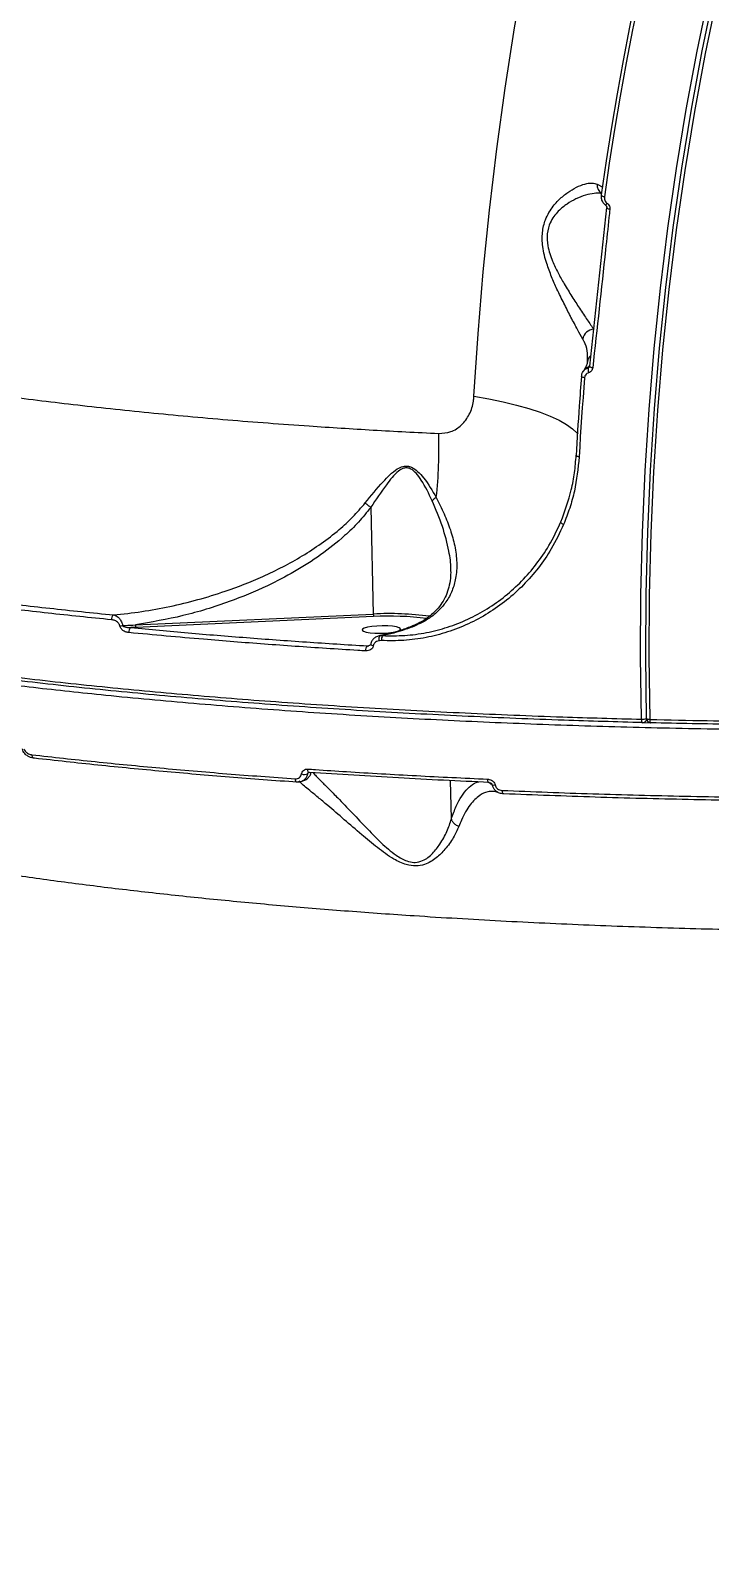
# Model space of a CAD drawing. Header units: millimetres. Extents: x -7720 to 6073, y -7402 to 5433.
# Drawn here: x 615.4 to 773.7, y -2578.5 to -2225.9 of the extents above; entities that cross this region are included whole.
import ezdxf

# ---------------------------------------------------------------- set-up
doc = ezdxf.new("R2010")
doc.units = ezdxf.units.MM
for name, color, linetype in [('DIKOM_ОБЪЕКТ', 7, 'Continuous'), ('DIKOM_РАЗМЕР_ЗОНА', 7, 'Continuous'), ('DIKOM_РАЗМЕР_ОБЪЕКТА', 7, 'Continuous')]:
    doc.layers.add(name, color=color, linetype=linetype)
doc.styles.add('style1', font='arial.ttf', dxfattribs={"width": 0.8})
doc.dimstyles.new('1-50', dxfattribs={"dimtxt": 300, "dimasz": 200, "dimexe": 100, "dimexo": 0, "dimgap": 100, "dimtad": 1, "dimtxsty": 'style1', "dimcen": 200, "dimclrd": 7, "dimclre": 7, "dimclrt": 7, "dimadec": 1, "dimazin": 2, "dimtfac": 1, "dimtmove": 0, "dimatfit": 2, "dimfxl": 0, "dimlwd": 25, "dimlwe": 18, "dimarcsym": 0})

# ---------------------------------------------------------------- blocks, each defined once
blk = doc.blocks.new('*D0')
at = {"layer": 'Defpoints', "color": 0, "transparency": 16777216}
for p in [(-1165.04, 3934.07), (-6387.82, -4153.36), (1392.52, -4153.36)]:
    blk.add_point(p, dxfattribs=at)
at = {"layer": 'DIKOM_РАЗМЕР_ОБЪЕКТА', "color": 7, "lineweight": 18, "transparency": 16777216}
for p, q in [((-1165.04, 3934.07), (-6487.82, 3934.07)), ((1392.52, -4153.36), (-6487.82, -4153.36))]:
    blk.add_line(p, q, dxfattribs=at)
at = {"layer": 'DIKOM_РАЗМЕР_ОБЪЕКТА', "color": 7, "lineweight": 25, "transparency": 16777216}
blk.add_line((-6387.82, 3734.07), (-6387.82, -3953.36), dxfattribs=at)
at = {"layer": 'DIKOM_РАЗМЕР_ОБЪЕКТА', "color": 7, "transparency": 16777216}
for points in [[(-6421.16, 3734.07), (-6354.49, 3734.07), (-6387.82, 3934.07)], [(-6421.16, -3953.36), (-6354.49, -3953.36), (-6387.82, -4153.36)]]:
    blk.add_solid(points, dxfattribs=at)
at = {"layer": 'DIKOM_РАЗМЕР_ОБЪЕКТА', "color": 7, "transparency": 16777216, "insert": (-6640.99, -109.65), "char_height": 300, "attachment_point": 5, "rotation": 90, "style": 'style1'}
blk.add_mtext('8100', dxfattribs=at)
blk = doc.blocks.new('*D1')
at = {"layer": 'Defpoints', "color": 0, "transparency": 16777216}
for p in [(-3938.71, 77.29), (4572.68, -275.21), (4572.68, -6577.9)]:
    blk.add_point(p, dxfattribs=at)
at = {"layer": 'DIKOM_РАЗМЕР_ОБЪЕКТА', "color": 7, "lineweight": 18, "transparency": 16777216}
for p, q in [((-3938.71, 77.29), (-3938.71, -6677.9)), ((4572.68, -275.21), (4572.68, -6677.9))]:
    blk.add_line(p, q, dxfattribs=at)
at = {"layer": 'DIKOM_РАЗМЕР_ОБЪЕКТА', "color": 7, "lineweight": 25, "transparency": 16777216}
blk.add_line((-3738.71, -6577.9), (4372.68, -6577.9), dxfattribs=at)
at = {"layer": 'DIKOM_РАЗМЕР_ОБЪЕКТА', "color": 7, "transparency": 16777216}
for points in [[(-3738.71, -6544.56), (-3738.71, -6611.23), (-3938.71, -6577.9)], [(4372.68, -6544.56), (4372.68, -6611.23), (4572.68, -6577.9)]]:
    blk.add_solid(points, dxfattribs=at)
at = {"layer": 'DIKOM_РАЗМЕР_ОБЪЕКТА', "color": 7, "transparency": 16777216, "insert": (316.98, -6324.72), "char_height": 300, "attachment_point": 5, "style": 'style1'}
blk.add_mtext('8500', dxfattribs=at)
blk = doc.blocks.new('*D2')
at = {"layer": 'Defpoints', "color": 0, "transparency": 16777216}
for p in [(-2365.16, 5433.02), (-7269.56, -6016.09), (1800.96, -6016.09)]:
    blk.add_point(p, dxfattribs=at)
at = {"layer": 'DIKOM_РАЗМЕР_ЗОНА', "color": 7, "lineweight": 18, "transparency": 16777216}
for p, q in [((-2365.16, 5433.02), (-7369.56, 5433.02)), ((1800.96, -6016.09), (-7369.56, -6016.09))]:
    blk.add_line(p, q, dxfattribs=at)
at = {"layer": 'DIKOM_РАЗМЕР_ЗОНА', "color": 7, "lineweight": 25, "transparency": 16777216}
blk.add_line((-7269.56, 5233.02), (-7269.56, -5816.09), dxfattribs=at)
at = {"layer": 'DIKOM_РАЗМЕР_ЗОНА', "color": 7, "transparency": 16777216}
for points in [[(-7302.9, 5233.02), (-7236.23, 5233.02), (-7269.56, 5433.02)], [(-7302.9, -5816.09), (-7236.23, -5816.09), (-7269.56, -6016.09)]]:
    blk.add_solid(points, dxfattribs=at)
at = {"layer": 'DIKOM_РАЗМЕР_ЗОНА', "color": 7, "transparency": 16777216, "insert": (-7522.73, -291.53), "char_height": 300, "attachment_point": 5, "rotation": 90, "style": 'style1'}
blk.add_mtext('11500', dxfattribs=at)
blk = doc.blocks.new('*D3')
at = {"layer": 'Defpoints', "color": 0, "transparency": 16777216}
for p in [(-5938.71, -432.44), (6072.68, -1006.94), (6072.68, -7302.44)]:
    blk.add_point(p, dxfattribs=at)
at = {"layer": 'DIKOM_РАЗМЕР_ЗОНА', "color": 7, "lineweight": 18, "transparency": 16777216}
for p, q in [((-5938.71, -432.44), (-5938.71, -7402.44)), ((6072.68, -1006.94), (6072.68, -7402.44))]:
    blk.add_line(p, q, dxfattribs=at)
at = {"layer": 'DIKOM_РАЗМЕР_ЗОНА', "color": 7, "lineweight": 25, "transparency": 16777216}
blk.add_line((-5738.71, -7302.44), (5872.68, -7302.44), dxfattribs=at)
at = {"layer": 'DIKOM_РАЗМЕР_ЗОНА', "color": 7, "transparency": 16777216}
for points in [[(-5738.71, -7269.1), (-5738.71, -7335.77), (-5938.71, -7302.44)], [(5872.68, -7269.1), (5872.68, -7335.77), (6072.68, -7302.44)]]:
    blk.add_solid(points, dxfattribs=at)
at = {"layer": 'DIKOM_РАЗМЕР_ЗОНА', "color": 7, "transparency": 16777216, "insert": (66.98, -7049.26), "char_height": 300, "attachment_point": 5, "style": 'style1'}
blk.add_mtext('12000', dxfattribs=at)

msp = doc.modelspace()

# ---------------------------------------------------------------- linework, layer by layer
at = {"layer": 'DIKOM_ОБЪЕКТ', "color": 7, "linetype": 'Continuous', "lineweight": 15}
for p, q in [((747.444, -2261.753), (748.759, -2262.484)), ((745.732, -2304.136), (749.732, -2267.191)), ((744.323, -2305.219), (744.179, -2305.443)), ((745.214, -2303.142), (745.202, -2302.694)), ((745.523, -2304.353), (745.74, -2304.015)), ((694.753, -2337.055), (695.337, -2361.906)), ((639.935, -2364.428), (695.337, -2361.906)), ((640.006, -2365.013), (638.901, -2365.063)), ((695.407, -2362.491), (640.006, -2365.013)), ((697.218, -2368.089), (696.747, -2368.111)), ((696.967, -2366.929), (697.538, -2366.934)), ((693.916, -2369.32), (694.296, -2369.275)), ((693.916, -2369.32), (694.208, -2369.288)), ((758.635, -2386.992), (759.052, -2386.656)), ((758.006, -2387.171), (759.948, -2387.226)), ((680.066, -2398.989), (680.028, -2399.093)), ((713.519, -2409.63), (713.309, -2400.688))]:
    msp.add_line(p, q, dxfattribs=at)
at = {"layer": 'DIKOM_ОБЪЕКТ', "color": 7, "linetype": 'Continuous', "lineweight": 15, "flags": 128}
for points in [[(757.766, -2386.407), (757.579, -2371.846), (757.667, -2357.341), (758.029, -2342.899), (758.666, -2328.531), (759.577, -2314.246), (760.761, -2300.054), (762.218, -2285.964), (763.946, -2271.984), (765.946, -2258.125), (768.214, -2244.395), (770.751, -2230.804), (773.553, -2217.36), (776.62, -2204.071), (779.949, -2190.947), (783.538, -2177.997), (787.385, -2165.228), (791.487, -2152.65), (795.842, -2140.27), (800.446, -2128.097), (805.297, -2116.138), (810.392, -2104.401)], [(758.978, -2386.236), (758.791, -2371.685), (758.879, -2357.189), (759.241, -2342.757), (759.877, -2328.398), (760.787, -2314.123), (761.971, -2299.94), (763.427, -2285.859), (765.154, -2271.888), (767.152, -2258.038), (769.419, -2244.317), (771.954, -2230.735), (774.755, -2217.299), (777.82, -2204.019), (781.146, -2190.904), (784.733, -2177.962), (788.578, -2165.202), (792.677, -2152.632), (797.029, -2140.26), (801.63, -2128.095), (806.478, -2116.143), (811.569, -2104.414)], [(812.18, -2105.298), (807.101, -2116.999), (802.264, -2128.922), (797.674, -2141.059), (793.332, -2153.401), (789.242, -2165.942), (785.407, -2178.672), (781.829, -2191.584), (778.51, -2204.668), (775.452, -2217.916), (772.658, -2231.32), (770.129, -2244.871), (767.868, -2258.559), (765.874, -2272.377), (764.151, -2286.314), (762.698, -2300.362), (761.518, -2314.512), (760.61, -2328.753), (759.975, -2343.078), (759.613, -2357.476), (759.526, -2371.938), (759.713, -2386.455)], [(718.781, -2311.189), (719.723, -2296.643), (720.919, -2282.184), (722.37, -2267.819), (724.074, -2253.556), (726.031, -2239.403), (728.24, -2225.368), (730.698, -2211.459), (733.406, -2197.682), (736.361, -2184.046), (739.563, -2170.559), (743.008, -2157.227), (746.695, -2144.057), (750.623, -2131.058), (754.788, -2118.237)], [(748.474, -2264.268), (749.622, -2256.375), (750.856, -2248.523), (752.174, -2240.712), (753.577, -2232.945), (755.064, -2225.223), (756.636, -2217.548), (758.291, -2209.921), (760.03, -2202.344)], [(760.682, -2202.97), (758.947, -2210.531), (757.295, -2218.141), (755.727, -2225.799), (754.243, -2233.503), (752.843, -2241.253), (751.528, -2249.046), (750.298, -2256.882), (749.152, -2264.757)], [(749.152, -2264.757), (748.977, -2264.711), (748.818, -2264.657), (748.682, -2264.595), (748.573, -2264.529), (748.496, -2264.461), (748.453, -2264.393), (748.445, -2264.328), (748.474, -2264.268)], [(750.418, -2267.646), (750.241, -2267.607), (750.08, -2267.558), (749.943, -2267.502), (749.833, -2267.441), (749.755, -2267.377), (749.711, -2267.312), (749.702, -2267.256)], [(745.393, -2304.553), (745.425, -2304.503), (745.523, -2304.353)], [(745.703, -2304.193), (745.704, -2304.189), (745.732, -2304.136)], [(746.421, -2304.562), (746.244, -2304.523), (746.084, -2304.476), (745.946, -2304.423), (745.835, -2304.366), (745.756, -2304.306), (745.712, -2304.246), (745.703, -2304.193)], [(744.529, -2306.873), (744.348, -2309.165), (744.173, -2311.46), (744.006, -2313.758), (743.846, -2316.057), (743.693, -2318.359), (743.546, -2320.663), (743.407, -2322.97), (743.274, -2325.278)], [(743.811, -2306.539), (743.813, -2306.53), (743.841, -2306.478)], [(744.529, -2306.873), (744.352, -2306.84), (744.192, -2306.798), (744.054, -2306.75), (743.944, -2306.698), (743.865, -2306.642), (743.821, -2306.586), (743.811, -2306.539)], [(718.781, -2311.189), (722.251, -2311.788), (725.555, -2312.465), (728.662, -2313.212), (731.543, -2314.024), (734.173, -2314.892), (736.528, -2315.809), (738.585, -2316.766), (740.327, -2317.756), (741.738, -2318.767), (742.803, -2319.793), (742.986, -2320.013)], [(743.274, -2325.278), (743.097, -2325.25), (742.937, -2325.215), (742.799, -2325.173), (742.688, -2325.126), (742.609, -2325.076), (742.564, -2325.024), (742.555, -2324.983)], [(739.646, -2341.05), (739.482, -2340.962), (739.334, -2340.87), (739.209, -2340.776), (739.11, -2340.684), (739.041, -2340.597), (739.006, -2340.518), (739.004, -2340.45), (739.037, -2340.397)], [(700.441, -2366.042), (701.187, -2365.825), (701.609, -2365.582), (701.674, -2365.334), (701.376, -2365.101), (700.739, -2364.901), (699.815, -2364.751), (698.679, -2364.663), (697.422, -2364.644), (696.147, -2364.695), (694.957, -2364.813), (693.948, -2364.988), (693.202, -2365.206), (692.78, -2365.448), (692.715, -2365.696), (693.013, -2365.93), (693.65, -2366.13), (694.574, -2366.28), (695.71, -2366.368), (696.967, -2366.387), (698.242, -2366.335), (699.432, -2366.217), (700.441, -2366.042)], [(695.319, -2369.33), (695.078, -2369.261), (694.888, -2369.181), (694.764, -2369.098), (694.717, -2369.018), (694.717, -2369.001)], [(696.747, -2368.111), (696.714, -2367.906), (696.698, -2367.702), (696.702, -2367.507), (696.724, -2367.329), (696.763, -2367.177), (696.819, -2367.056), (696.888, -2366.973), (696.967, -2366.929)], [(757.766, -2386.407), (757.776, -2386.595), (757.794, -2386.768), (757.82, -2386.919), (757.853, -2387.044), (757.893, -2387.136), (757.936, -2387.194), (757.982, -2387.213)], [(758.949, -2386.284), (758.95, -2386.275), (758.978, -2386.236)], [(759.713, -2386.455), (759.527, -2386.447), (759.358, -2386.431), (759.212, -2386.409), (759.094, -2386.381), (759.009, -2386.348), (758.961, -2386.312), (758.949, -2386.284)], [(759.713, -2386.455), (759.722, -2386.643), (759.74, -2386.816), (759.765, -2386.967), (759.798, -2387.092), (759.837, -2387.185), (759.88, -2387.242), (759.925, -2387.262)], [(759.925, -2387.262), (759.926, -2387.262), (759.972, -2387.243)], [(616.437, -2395.494), (616.328, -2395.5), (616.222, -2395.471), (616.125, -2395.407), (616.039, -2395.312), (615.967, -2395.187), (615.912, -2395.038), (615.875, -2394.87), (615.859, -2394.69)], [(677.607, -2401.086), (677.525, -2401.094), (677.446, -2401.067), (677.372, -2401.006), (677.307, -2400.912), (677.253, -2400.789), (677.211, -2400.641), (677.182, -2400.474), (677.169, -2400.294)], [(680.382, -2398.811), (680.31, -2398.79), (680.234, -2398.732), (680.167, -2398.64), (680.11, -2398.516), (680.066, -2398.365), (680.037, -2398.194), (680.024, -2398.008)], [(680.474, -2398.794), (680.391, -2398.811), (680.382, -2398.811)], [(722.23, -2401.155), (722.168, -2401.136), (722.11, -2401.079), (722.058, -2400.987), (722.013, -2400.864), (721.979, -2400.713), (721.956, -2400.542), (721.944, -2400.356)], [(725.7, -2403.78), (725.639, -2403.789), (725.581, -2403.763), (725.526, -2403.703), (725.478, -2403.609), (725.437, -2403.487), (725.405, -2403.34), (725.383, -2403.173), (725.372, -2402.993)]]:
    msp.add_lwpolyline(points, dxfattribs=at)
at = {"layer": 'DIKOM_ОБЪЕКТ', "color": 7, "linetype": 'Continuous', "lineweight": 15}
for centre, radius, start, end in [((749.798, -2261.942), 2.362, 175.41557, 237.30453), ((751.125, -2267.417), 1.797, 138.43218, 157.80371), ((746.774, -2298.291), 2.711, 91.7073, 170.5183), ((747.351, -2303.325), 2.145, 130.25997, 175.0957), ((746.052, -2306.349), 2.065, 104.84703, 146.85966), ((747.001, -2305.009), 1.672, 164.16021, 204.25051), ((745.412, -2303.943), 0.424, 285.1542, 311.3088), ((608.874, -2323.457), 101.747, 353.62254, 2.03248), ((712.567, -2339.033), 4.991, 121.06704, 134.98217), ((697.369, -2361.958), 2.033, 178.53555, 195.19962), ((699.078, -2430.63), 68.825, 82.22359, 93.11584), ((635.646, -2363.097), 1.275, 128.87294, 186.74857), ((635.806, -2357.456), 7.237, 273.96138, 279.05773), ((639.601, -2366.054), 1.213, 125.2074, 188.07426), ((641.966, -2364.48), 2.031, 178.53011, 195.20505), ((699.058, -2429.207), 66.816, 82.52814, 93.13203), ((698.771, -2367.898), 1.565, 141.966, 187.01428), ((694.946, -2370.29), 1.415, 136.71262, 188.30679), ((758.016, -2383.753), 2.665, 264.61887, 291.15259), ((758.054, -2386.275), 0.923, 309.03924, 350.2374), ((759.949, -2386.262), 1, 181.27462, 268.60989), ((758.007, -2386.214), 1, 268.55401, 308.89978), ((679.267, -2397.603), 1.673, 246.85438, 297.05316), ((723.352, -2399.928), 1.802, 260.71305, 280.72691)]:
    msp.add_arc(centre, radius, start, end, dxfattribs=at)
for points, knots in [([(477.016, -2259.684), (476.972, -2260.121), (476.786, -2261.94), (477.706, -2265.069), (479.77, -2269.056), (483.058, -2272.943), (487.516, -2276.794), (493.207, -2280.594), (500.134, -2284.327), (508.149, -2287.912), (517.201, -2291.341), (527.217, -2294.607), (538.356, -2297.76), (550.624, -2300.784), (564.006, -2303.665), (578.219, -2306.34), (593.199, -2308.805), (608.863, -2311.058), (625.453, -2313.133), (642.95, -2315.014), (661.311, -2316.691), (678.827, -2318.02), (695.261, -2319.071), (705.455, -2319.589), (710.557, -2319.848)], [0, 0, 0, 0, 0.01530813, 0.06373557, 0.11083135, 0.15796333, 0.2050592, 0.25351931, 0.30201856, 0.35047878, 0.39765203, 0.44486151, 0.49203486, 0.54057212, 0.58914852, 0.63768594, 0.68497689, 0.73230435, 0.77959549, 0.82825067, 0.87694523, 0.92560062, 0.96276532, 1, 1, 1, 1]), ([(744.1, -2297.844), (743.718, -2297.148), (742.938, -2295.727), (741.864, -2293.695), (740.787, -2291.63), (739.71, -2289.537), (738.206, -2286.459), (736.836, -2283.361), (735.84, -2280.705), (735.161, -2278.321), (734.69, -2275.883), (734.597, -2272.978), (735.255, -2270.31), (736.226, -2268.335), (737.459, -2266.547), (739.128, -2264.819), (741.155, -2263.286), (743.185, -2262.175), (744.939, -2261.594), (746.388, -2261.432), (747.089, -2261.645), (747.444, -2261.753)], [0, 0, 0, 0, 0.0713193, 0.1455345, 0.1511424, 0.2166835, 0.28355, 0.3372076, 0.3918209, 0.4251654, 0.4591141, 0.5134568, 0.5679415, 0.604075, 0.641128, 0.7022452, 0.7649109, 0.8302381, 0.8968691, 0.9479877, 1, 1, 1, 1]), ([(748.486, -2264.007), (748.396, -2263.982), (747.898, -2263.844), (746.659, -2263.916), (744.762, -2264.279), (742.602, -2265.117), (740.436, -2266.337), (738.682, -2267.736), (737.367, -2269.257), (736.361, -2270.918), (735.692, -2273.264), (735.866, -2275.83), (736.426, -2277.969), (737.211, -2280.081), (738.352, -2282.457), (739.896, -2285.212), (741.608, -2287.993), (743.439, -2290.813), (745.232, -2293.495), (746.201, -2294.878), (746.693, -2295.581)], [0, 0, 0, 0, 0.0121322, 0.0677027, 0.1375114, 0.2085728, 0.272643, 0.3380074, 0.3742783, 0.4114452, 0.4642532, 0.5169897, 0.5503376, 0.5845343, 0.6404219, 0.6974421, 0.7674108, 0.838589, 0.9179595, 1, 1, 1, 1]), ([(749.481, -2266.73), (749.422, -2266.683), (749.141, -2266.457), (748.735, -2265.935), (748.425, -2265.114), (748.458, -2264.55), (748.474, -2264.268)], [0, 0, 0, 0, 0.0813929, 0.3857983, 0.6937165, 1, 1, 1, 1]), ([(749.152, -2264.757), (749.145, -2264.924), (749.132, -2265.259), (749.326, -2265.749), (749.575, -2266.062), (749.745, -2266.197), (749.781, -2266.225)], [0, 0, 0, 0, 0.3077521, 0.6158911, 0.9190839, 1, 1, 1, 1]), ([(749.459, -2266.741), (749.482, -2266.758), (749.546, -2266.805), (749.628, -2266.917), (749.692, -2267.064), (749.71, -2267.183), (749.701, -2267.24), (749.699, -2267.255)], [0, 0, 0, 0, 0.1281723, 0.3578219, 0.6058714, 0.8998865, 1, 1, 1, 1]), ([(749.781, -2266.225), (749.804, -2266.243), (749.962, -2266.366), (750.21, -2266.657), (750.421, -2267.142), (750.419, -2267.478), (750.418, -2267.646)], [0, 0, 0, 0, 0.0524039, 0.3650831, 0.6827625, 1, 1, 1, 1]), ([(750.418, -2267.646), (750.352, -2268.274), (750.023, -2271.412), (748.727, -2283.677), (747.434, -2295.384), (746.421, -2304.562)], [0, 0, 0, 0, 0.051226, 0.2561273, 1, 1, 1, 1]), ([(745.202, -2302.694), (745.228, -2302.004), (745.282, -2300.603), (744.697, -2298.971), (744.208, -2298.049), (744.1, -2297.844)], [0, 0, 0, 0, 0.4302311, 0.8736267, 1, 1, 1, 1]), ([(759.713, -2386.455), (764.171, -2386.555), (776.182, -2386.822), (795.978, -2387.052), (819.079, -2387.082), (842.532, -2386.856), (866.262, -2386.369), (890.195, -2385.616), (913.802, -2384.613), (937.01, -2383.368), (959.756, -2381.898), (982.411, -2380.177), (1004.891, -2378.201), (1027.111, -2375.971), (1048.581, -2373.536), (1069.247, -2370.909), (1089.07, -2368.107), (1108.374, -2365.085), (1127.068, -2361.842), (1145.07, -2358.387), (1161.984, -2354.795), (1177.777, -2351.081), (1192.443, -2347.263), (1206.22, -2343.28), (1219.02, -2339.137), (1230.775, -2334.846), (1241.225, -2330.501), (1250.365, -2326.119), (1258.221, -2321.717), (1264.913, -2317.221), (1270.392, -2312.644), (1274.52, -2308.002), (1276.939, -2304.294), (1277.599, -2302.143), (1277.784, -2301.539)], [0, 0, 0, 0, 0.0187785, 0.0505891, 0.0824241, 0.1142347, 0.1469693, 0.1797306, 0.2124651, 0.2442758, 0.2761108, 0.3079214, 0.3406561, 0.3734173, 0.4061519, 0.4379621, 0.4697968, 0.501607, 0.5343411, 0.567102, 0.5998361, 0.6316467, 0.6634815, 0.6952921, 0.7280264, 0.7607876, 0.793522, 0.8253324, 0.8571673, 0.8889778, 0.9217122, 0.9544733, 0.9872077, 1, 1, 1, 1]), ([(743.841, -2306.478), (743.853, -2306.371), (743.893, -2306.003), (744.141, -2305.423), (744.664, -2304.842), (745.15, -2304.649), (745.393, -2304.553)], [0, 0, 0, 0, 0.12095835, 0.41445335, 0.70694937, 1, 1, 1, 1]), ([(745.225, -2303.005), (745.177, -2303.255), (745.075, -2303.781), (744.799, -2304.442), (744.447, -2305.001), (744.3, -2305.233)], [0, 0, 0, 0, 0.3467987, 0.7285126, 1, 1, 1, 1]), ([(745.393, -2304.553), (745.443, -2304.531), (745.546, -2304.489), (745.614, -2304.399), (745.649, -2304.353)], [0, 0, 0, 0, 0.49542046, 1, 1, 1, 1]), ([(746.421, -2304.562), (746.414, -2304.613), (746.383, -2304.822), (746.236, -2305.164), (745.917, -2305.519), (745.623, -2305.637), (745.477, -2305.696)], [0, 0, 0, 0, 0.09639263, 0.39854959, 0.69910193, 1, 1, 1, 1]), ([(745.698, -2304.191), (745.694, -2304.228), (745.687, -2304.295), (745.657, -2304.332), (745.644, -2304.348)], [0, 0, 0, 0, 0.5574449, 1, 1, 1, 1]), ([(743.811, -2306.539), (743.631, -2308.842), (743.152, -2314.97), (742.784, -2321.135), (742.555, -2324.983)], [0, 0, 0, 0, 0.3758634, 1, 1, 1, 1]), ([(745.477, -2305.696), (745.33, -2305.754), (745.037, -2305.871), (744.718, -2306.227), (744.564, -2306.582), (744.537, -2306.807), (744.529, -2306.873)], [0, 0, 0, 0, 0.2927387, 0.5850865, 0.8788087, 1, 1, 1, 1]), ([(710.557, -2319.848), (711.521, -2319.778), (713.482, -2319.635), (716, -2317.958), (717.838, -2315.461), (718.622, -2313.032), (718.749, -2311.56), (718.781, -2311.189)], [0, 0, 0, 0, 0.2187065, 0.4447803, 0.6794152, 0.919201, 1, 1, 1, 1]), ([(440.396, -2321.046), (440.779, -2322.032), (441.754, -2324.54), (444.844, -2328.506), (449.492, -2332.931), (455.393, -2337.174), (462.377, -2341.23), (470.339, -2345.095), (479.488, -2348.88), (489.842, -2352.572), (501.395, -2356.155), (514.064, -2359.597), (527.832, -2362.886), (542.661, -2366.01), (558.611, -2368.978), (575.674, -2371.772), (593.818, -2374.378), (612.643, -2376.737), (632.068, -2378.849), (652.001, -2380.717), (672.767, -2382.37), (694.327, -2383.795), (716.631, -2384.974), (737.807, -2385.849), (751.646, -2386.236), (757.766, -2386.407)], [0, 0, 0, 0, 0.0295226, 0.0750312, 0.1205769, 0.1660854, 0.2087171, 0.2513793, 0.294011, 0.3377892, 0.3816004, 0.4253786, 0.4696027, 0.5138608, 0.5580849, 0.6035936, 0.6491394, 0.6946481, 0.7388722, 0.7831303, 0.8273545, 0.8728631, 0.9184089, 0.9639175, 1, 1, 1, 1]), ([(739.037, -2340.397), (739.929, -2337.948), (741.281, -2334.241), (742.251, -2328.988), (742.473, -2326.279), (742.584, -2324.925)], [0, 0, 0, 0, 0.4928117, 0.7464066, 1, 1, 1, 1]), ([(743.274, -2325.278), (742.997, -2327.958), (742.577, -2332.017), (741.134, -2337.24), (740.142, -2339.78), (739.646, -2341.05)], [0, 0, 0, 0, 0.4927536, 0.7463736, 1, 1, 1, 1]), ([(693.446, -2336.034), (694.814, -2334.346), (696.665, -2332.063), (699.174, -2329.464), (700.681, -2328.184), (702.092, -2327.481), (703.268, -2327.373), (704.469, -2327.736), (705.766, -2328.707), (707.817, -2331.018), (709.079, -2333.189), (709.992, -2334.758)], [0, 0, 0, 0, 0.2657812, 0.3593748, 0.4543046, 0.5177509, 0.5632802, 0.6085719, 0.6803135, 0.7688701, 1, 1, 1, 1]), ([(709.039, -2335.503), (708.263, -2333.871), (707.198, -2331.631), (705.428, -2329.201), (704.312, -2328.176), (703.251, -2327.79), (702.208, -2327.928), (700.986, -2328.714), (699.682, -2330.059), (697.54, -2332.868), (695.932, -2335.251), (694.749, -2337.041), (694.748, -2337.043)], [0, 0, 0, 0, 0.2369758, 0.3252724, 0.393818, 0.4351334, 0.4764544, 0.5364546, 0.6308536, 0.7257765, 0.9996833, 1, 1, 1, 1]), ([(1242.48, -2331.811), (1240.574, -2332.657), (1235.44, -2334.935), (1226.11, -2338.58), (1214.244, -2342.71), (1201.149, -2346.77), (1186.838, -2350.744), (1171.328, -2354.615), (1154.961, -2358.299), (1137.814, -2361.787), (1119.977, -2365.076), (1101.161, -2368.217), (1081.39, -2371.196), (1060.711, -2373.996), (1039.578, -2376.557), (1018.075, -2378.874), (996.292, -2380.951), (973.874, -2382.821), (950.872, -2384.468), (927.355, -2385.882), (903.838, -2387.03), (880.405, -2387.916), (857.131, -2388.547), (833.638, -2388.934), (809.999, -2389.064), (786.295, -2388.931), (763.046, -2388.538), (740.324, -2387.892), (718.184, -2387.007), (696.264, -2385.867), (674.653, -2384.465), (653.434, -2382.801), (633.938, -2380.991), (616.109, -2379.081), (599.86, -2377.112), (584.159, -2374.974), (569.057, -2372.671), (554.714, -2370.226), (541.198, -2367.654), (529.791, -2365.254), (523.06, -2363.67), (520.319, -2363.026)], [0, 0, 0, 0, 0.0156523, 0.0421681, 0.0687044, 0.0952203, 0.1225064, 0.1498146, 0.1771007, 0.2036166, 0.230153, 0.2566687, 0.2839548, 0.3112631, 0.3385492, 0.3650651, 0.3916014, 0.4181172, 0.4454033, 0.4727116, 0.4999977, 0.5265135, 0.5530498, 0.5795657, 0.6068517, 0.63416, 0.661446, 0.6879619, 0.7144981, 0.7410139, 0.7683, 0.7956083, 0.8228943, 0.8459724, 0.8690775, 0.8921825, 0.9155066, 0.9388307, 0.9615639, 0.9843486, 1, 1, 1, 1]), ([(634.845, -2362.104), (637.035, -2361.868), (641.415, -2361.395), (647.956, -2360.189), (654.455, -2358.62), (661.732, -2356.382), (668.355, -2353.789), (674.293, -2350.926), (678.852, -2348.379), (683.259, -2345.516), (687.184, -2342.474), (690.63, -2339.337), (692.505, -2337.139), (693.446, -2336.034)], [0, 0, 0, 0, 0.1007618, 0.2015253, 0.303792, 0.4060546, 0.5490224, 0.6279413, 0.7068474, 0.7872928, 0.8677072, 0.9335547, 1, 1, 1, 1]), ([(694.753, -2337.055), (693.812, -2338.221), (691.932, -2340.554), (688.046, -2344.296), (683.125, -2348.217), (677.062, -2352.072), (669.971, -2355.77), (661.313, -2359.344), (651.042, -2362.518), (643.637, -2363.791), (639.935, -2364.428)], [0, 0, 0, 0, 0.0717662, 0.1435727, 0.2576784, 0.3721859, 0.4865187, 0.6397335, 0.8198577, 1, 1, 1, 1]), ([(693.446, -2336.034), (693.477, -2336.06), (693.671, -2336.22), (694.104, -2336.564), (694.52, -2336.874), (694.748, -2337.043)], [0, 0, 0, 0, 0.0795411, 0.4971732, 1, 1, 1, 1]), ([(694.748, -2337.043), (694.749, -2337.044), (694.751, -2337.045), (694.752, -2337.049), (694.752, -2337.053), (694.753, -2337.055)], [0, 0, 0, 0, 0.2457107, 0.5623387, 1, 1, 1, 1]), ([(709.992, -2334.758), (710.622, -2336.019), (711.886, -2338.543), (713.342, -2342.315), (714.395, -2346.12), (714.874, -2349.901), (714.661, -2353.394), (713.779, -2356.474), (712.428, -2359.003), (710.605, -2361.142), (708.243, -2363.132), (706.118, -2364.15), (704.907, -2364.73)], [0, 0, 0, 0, 0.1075907, 0.2154944, 0.3229197, 0.436805, 0.5505775, 0.6441605, 0.7376597, 0.8166145, 0.8955105, 1, 1, 1, 1]), ([(713.358, -2351.421), (713.361, -2351.386), (713.443, -2350.054), (712.883, -2346.744), (711.575, -2341.468), (709.892, -2337.51), (709.039, -2335.503)], [0, 0, 0, 0, 0.0070878, 0.2658574, 0.6277301, 1, 1, 1, 1]), ([(697.538, -2366.934), (699.242, -2366.961), (702.656, -2367.017), (707.718, -2366.317), (712.661, -2365.059), (717.412, -2363.181), (721.915, -2360.746), (726.118, -2357.776), (729.951, -2354.292), (733.359, -2350.35), (736.525, -2345.765), (738.153, -2342.285), (739.037, -2340.397)], [0, 0, 0, 0, 0.0977727, 0.1958572, 0.2936315, 0.3914576, 0.4895942, 0.5874231, 0.6858983, 0.7846808, 0.8831538, 1, 1, 1, 1]), ([(739.646, -2341.05), (738.742, -2342.974), (737.077, -2346.522), (733.84, -2351.195), (730.355, -2355.212), (726.435, -2358.761), (722.138, -2361.788), (717.535, -2364.268), (712.677, -2366.182), (707.624, -2367.463), (702.449, -2368.176), (698.96, -2368.118), (697.218, -2368.089)], [0, 0, 0, 0, 0.11668171, 0.21508405, 0.31379863, 0.41220134, 0.51006149, 0.60822671, 0.70608527, 0.80395369, 0.90213263, 1, 1, 1, 1]), ([(1192.796, -2347.758), (1192.639, -2347.803), (1187.844, -2349.201), (1177.41, -2351.835), (1161.617, -2355.589), (1144.892, -2359.138), (1127.485, -2362.496), (1109.07, -2365.712), (1089.681, -2368.77), (1069.36, -2371.656), (1048.554, -2374.305), (1027.347, -2376.714), (1005.828, -2378.886), (983.647, -2380.854), (960.853, -2382.605), (937.513, -2384.125), (915.514, -2385.308), (894.974, -2386.205), (875.961, -2386.867), (856.913, -2387.364), (837.653, -2387.697), (818.215, -2387.86), (798.641, -2387.841), (779.186, -2387.656), (766.374, -2387.38), (759.972, -2387.243)], [0, 0, 0, 0, 0.0016617, 0.0508196, 0.0999375, 0.1476686, 0.1954365, 0.2431676, 0.292285, 0.3414426, 0.3905601, 0.4382918, 0.4860602, 0.5337919, 0.58291, 0.6320681, 0.6811862, 0.7203299, 0.759514, 0.7986982, 0.8378418, 0.8783589, 0.9189209, 0.9594829, 1, 1, 1, 1]), ([(713.339, -2351.416), (713.35, -2351.971), (713.376, -2353.266), (713.085, -2355.155), (712.508, -2357.098), (711.642, -2358.884), (710.546, -2360.441), (709.286, -2361.758), (707.874, -2362.881), (706.293, -2363.868), (705.072, -2364.405), (704.488, -2364.663)], [0, 0, 0, 0, 0.0982617, 0.2292396, 0.3572321, 0.4838688, 0.6056837, 0.7084624, 0.8043615, 0.906391, 1, 1, 1, 1]), ([(758.03, -2387.195), (751.924, -2387.024), (738.245, -2386.642), (717.352, -2385.779), (695.414, -2384.621), (673.961, -2383.21), (653.084, -2381.562), (632.885, -2379.681), (613.433, -2377.57), (594.774, -2375.231), (576.925, -2372.67), (559.931, -2369.898), (543.882, -2366.926), (528.808, -2363.775), (515.109, -2360.47), (506.384, -2358.203), (502.563, -2357.019), (502.523, -2357.006)], [0, 0, 0, 0, 0.0583706, 0.1307756, 0.2034089, 0.2761583, 0.3489078, 0.4215409, 0.493946, 0.566351, 0.6389842, 0.7117337, 0.7844831, 0.8571164, 0.9295213, 0.9992575, 1, 1, 1, 1]), ([(634.379, -2363.247), (629.417, -2362.74), (619.493, -2361.727), (605.116, -2360.037), (591.095, -2358.234), (582.145, -2356.923), (577.669, -2356.268)], [0, 0, 0, 0, 0.24909968, 0.49819968, 0.74909915, 1, 1, 1, 1]), ([(578.265, -2355.143), (582.698, -2355.792), (591.563, -2357.09), (605.512, -2358.886), (619.887, -2360.577), (629.859, -2361.595), (634.845, -2362.104)], [0, 0, 0, 0, 0.2491004, 0.4982006, 0.7491006, 1, 1, 1, 1]), ([(520.125, -2362.917), (520.214, -2366.281), (520.471, -2376.035), (521.091, -2392.146), (522.069, -2411.23), (523.305, -2430.258), (524.795, -2449.228), (526.54, -2468.133), (528.537, -2486.968), (530.788, -2505.73), (533.291, -2524.412), (536.046, -2543.01), (539.053, -2561.52), (542.309, -2579.935), (545.815, -2598.253), (549.569, -2616.467), (553.571, -2634.572), (557.82, -2652.565), (562.314, -2670.441), (567.052, -2688.194), (572.033, -2705.821), (577.256, -2723.316), (582.72, -2740.675), (588.422, -2757.894), (594.362, -2774.968), (600.537, -2791.893), (606.947, -2808.663), (613.589, -2825.275), (620.463, -2841.725), (627.565, -2858.008), (634.895, -2874.119), (642.45, -2890.056), (650.227, -2905.813), (658.23, -2921.384), (666.034, -2936.023), (671.257, -2945.393), (673.661, -2949.705)], [0, 0, 0, 0, 0.0157709, 0.0457301, 0.0756892, 0.1056487, 0.1356081, 0.1655671, 0.1955266, 0.2254857, 0.255445, 0.2854045, 0.3153635, 0.3453229, 0.3752819, 0.4052414, 0.4352006, 0.4651598, 0.4951188, 0.5250779, 0.555037, 0.5849959, 0.6149549, 0.644914, 0.674873, 0.7048319, 0.7347905, 0.7647493, 0.7947079, 0.8246665, 0.8546249, 0.8845834, 0.9145417, 0.9444999, 0.9744581, 1, 1, 1, 1]), ([(636.306, -2364.676), (636.274, -2364.551), (636.211, -2364.3), (635.94, -2363.927), (635.46, -2363.54), (634.896, -2363.319), (634.503, -2363.264), (634.379, -2363.247)], [0, 0, 0, 0, 0.1388594, 0.2767777, 0.4965778, 0.8418529, 1, 1, 1, 1]), ([(634.845, -2362.104), (634.976, -2362.14), (635.398, -2362.257), (636.016, -2362.684), (636.53, -2363.358), (636.828, -2363.99), (636.905, -2364.395), (636.945, -2364.603)], [0, 0, 0, 0, 0.1441031, 0.4679196, 0.6900848, 0.8402591, 1, 1, 1, 1]), ([(638.4, -2366.224), (638.263, -2366.205), (637.832, -2366.145), (637.214, -2365.894), (636.696, -2365.47), (636.407, -2365.07), (636.34, -2364.808), (636.306, -2364.676)], [0, 0, 0, 0, 0.16056483, 0.50812409, 0.7318445, 0.86534773, 1, 1, 1, 1]), ([(636.945, -2364.603), (637.16, -2364.591), (638.157, -2364.535), (639.153, -2364.475), (639.935, -2364.428)], [0, 0, 0, 0, 0.2148497, 1, 1, 1, 1]), ([(636.945, -2364.603), (636.958, -2364.626), (636.986, -2364.676), (637.094, -2364.758), (637.332, -2364.87), (637.823, -2364.99), (638.375, -2365.052), (638.773, -2365.06), (638.901, -2365.063)], [0, 0, 0, 0, 0.0381243, 0.0818352, 0.1920356, 0.4179831, 0.8123948, 1, 1, 1, 1]), ([(638.901, -2365.063), (643.318, -2365.476), (652.152, -2366.301), (665.792, -2367.411), (679.685, -2368.432), (689.172, -2369.024), (693.916, -2369.32)], [0, 0, 0, 0, 0.2493149, 0.4986294, 0.7493145, 1, 1, 1, 1]), ([(704.505, -2364.659), (703.602, -2365.014), (701.632, -2365.789), (699.07, -2366.516), (697.417, -2366.814), (696.866, -2366.913)], [0, 0, 0, 0, 0.3602941, 0.7867205, 1, 1, 1, 1]), ([(704.907, -2364.73), (703.445, -2365.277), (701.019, -2366.187), (698.528, -2366.721), (697.538, -2366.934)], [0, 0, 0, 0, 0.6025847, 1, 1, 1, 1]), ([(704.907, -2364.73), (704.887, -2364.72), (704.776, -2364.666), (704.625, -2364.619), (704.539, -2364.69), (704.512, -2364.712)], [0, 0, 0, 0, 0.1298205, 0.7269989, 1, 1, 1, 1]), ([(693.546, -2370.495), (692.934, -2370.458), (689.872, -2370.273), (681.952, -2369.771), (669.927, -2368.929), (654.518, -2367.718), (644.168, -2366.759), (638.4, -2366.224)], [0, 0, 0, 0, 0.0321572, 0.1607923, 0.4182832, 0.6757756, 1, 1, 1, 1]), ([(694.716, -2369), (694.715, -2369.007), (694.712, -2369.031), (694.683, -2369.088), (694.551, -2369.207), (694.355, -2369.296), (694.22, -2369.292), (694.209, -2369.292)], [0, 0, 0, 0, 0.0446706, 0.1690963, 0.5187777, 0.9584126, 1, 1, 1, 1]), ([(696.878, -2366.956), (696.818, -2366.964), (696.463, -2367.008), (695.874, -2367.271), (695.233, -2367.796), (694.828, -2368.403), (694.77, -2368.837), (694.747, -2369.008)], [0, 0, 0, 0, 0.0581582, 0.3418556, 0.5997403, 0.8425127, 1, 1, 1, 1]), ([(696.747, -2368.111), (696.522, -2368.164), (696.111, -2368.261), (695.655, -2368.606), (695.397, -2368.975), (695.341, -2369.228), (695.319, -2369.33)], [0, 0, 0, 0, 0.346739, 0.6312551, 0.8512885, 1, 1, 1, 1]), ([(695.319, -2369.33), (695.311, -2369.377), (695.279, -2369.557), (695.128, -2369.87), (694.771, -2370.22), (694.223, -2370.476), (693.779, -2370.488), (693.546, -2370.495)], [0, 0, 0, 0, 0.057966, 0.2244817, 0.4300606, 0.7004966, 1, 1, 1, 1]), ([(616.437, -2395.494), (616.336, -2395.485), (615.803, -2395.437), (614.972, -2395.147), (614.213, -2394.523), (613.779, -2393.908), (613.666, -2393.498), (613.607, -2393.286)], [0, 0, 0, 0, 0.0825424, 0.4350726, 0.6772165, 0.8330002, 1, 1, 1, 1]), ([(613.973, -2393.264), (614.012, -2393.394), (614.09, -2393.653), (614.386, -2394.039), (614.902, -2394.438), (615.44, -2394.631), (615.791, -2394.68), (615.859, -2394.69)], [0, 0, 0, 0, 0.1456353, 0.2899695, 0.5320961, 0.9098074, 1, 1, 1, 1]), ([(615.859, -2394.69), (620.724, -2395.231), (630.453, -2396.313), (645.615, -2397.773), (661.145, -2399.12), (671.828, -2399.903), (677.169, -2400.294)], [0, 0, 0, 0, 0.2490973, 0.4981945, 0.7490969, 1, 1, 1, 1]), ([(677.607, -2401.086), (672.316, -2400.698), (661.734, -2399.924), (646.272, -2398.583), (631.103, -2397.125), (621.326, -2396.038), (616.437, -2395.494)], [0, 0, 0, 0, 0.2490974, 0.4981943, 0.7490975, 1, 1, 1, 1]), ([(1182.602, -2397.26), (1179.092, -2398.277), (1172.069, -2400.312), (1160.581, -2403.266), (1148.433, -2406.139), (1135.413, -2408.955), (1121.523, -2411.702), (1106.764, -2414.369), (1091.369, -2416.911), (1074.916, -2419.39), (1057.377, -2421.783), (1038.754, -2424.069), (1019.396, -2426.195), (999.342, -2428.145), (978.645, -2429.906), (957.786, -2431.438), (936.843, -2432.741), (915.893, -2433.819), (894.57, -2434.691), (872.933, -2435.344), (851.052, -2435.771), (829.428, -2435.96), (808.129, -2435.917), (787.216, -2435.652), (766.329, -2435.16), (745.544, -2434.433), (724.938, -2433.466), (706.279, -2432.36), (689.519, -2431.171), (674.525, -2429.949), (659.862, -2428.591), (645.585, -2427.1), (631.757, -2425.483), (618.379, -2423.739), (605.413, -2421.876), (597.185, -2420.53), (593.071, -2419.857)], [0, 0, 0, 0, 0.0277654, 0.055564, 0.0833623, 0.1111276, 0.1400314, 0.1689729, 0.1979143, 0.226818, 0.2582448, 0.2896959, 0.3211226, 0.3534673, 0.3858385, 0.4181831, 0.449506, 0.480853, 0.5121758, 0.5444126, 0.5766757, 0.6089124, 0.6401609, 0.6714336, 0.7026821, 0.7348412, 0.7670266, 0.7991856, 0.8241464, 0.849107, 0.874267, 0.8994269, 0.9244695, 0.9495121, 0.974756, 1, 1, 1, 1]), ([(677.169, -2400.294), (677.347, -2400.288), (677.703, -2400.275), (678.162, -2400.014), (678.493, -2399.624), (678.573, -2399.294), (678.61, -2399.142)], [0, 0, 0, 0, 0.2632563, 0.5266597, 0.7812758, 1, 1, 1, 1]), ([(680.028, -2399.093), (679.967, -2399.349), (679.834, -2399.898), (679.282, -2400.567), (678.507, -2401.029), (677.906, -2401.067), (677.607, -2401.086)], [0, 0, 0, 0, 0.2241425, 0.4807254, 0.7415147, 1, 1, 1, 1]), ([(678.61, -2399.142), (678.646, -2398.99), (678.725, -2398.665), (679.049, -2398.282), (679.499, -2398.027), (679.849, -2398.014), (680.024, -2398.008)], [0, 0, 0, 0, 0.2213763, 0.4744143, 0.7373144, 1, 1, 1, 1]), ([(678.853, -2400.752), (678.885, -2400.75), (679.197, -2400.728), (679.751, -2400.445), (680.374, -2399.89), (680.742, -2399.3), (680.79, -2398.919), (680.804, -2398.814)], [0, 0, 0, 0, 0.03316522, 0.31950927, 0.60588289, 0.89226839, 1, 1, 1, 1]), ([(679.909, -2399.572), (679.925, -2399.529), (679.946, -2399.47), (679.935, -2399.493), (679.932, -2399.499)], [0, 0, 0, 0, 0.7227943, 1, 1, 1, 1]), ([(680.024, -2398.008), (680.627, -2398.049), (683.642, -2398.254), (692.029, -2398.798), (705.331, -2399.58), (716.403, -2400.097), (721.944, -2400.356)], [0, 0, 0, 0, 0.044143, 0.2207212, 0.6100169, 1, 1, 1, 1]), ([(680.036, -2399.072), (680.038, -2399.054), (680.048, -2398.99), (680.098, -2398.913), (680.183, -2398.828), (680.311, -2398.818), (680.385, -2398.812)], [0, 0, 0, 0, 0.072611, 0.2622792, 0.5740134, 1, 1, 1, 1]), ([(722.294, -2401.137), (715.22, -2400.804), (701.049, -2400.137), (687.339, -2399.242), (680.474, -2398.794)], [0, 0, 0, 0, 0.4992721, 1, 1, 1, 1]), ([(681.272, -2398.844), (681.509, -2399.108), (681.991, -2399.649), (683.267, -2400.918), (684.945, -2402.597), (687.353, -2405.029), (690.37, -2408.192), (693.799, -2411.769), (697.111, -2415.207), (699.77, -2417.529), (701.849, -2418.869), (703.236, -2419.517), (704.345, -2419.747), (705.593, -2419.75), (706.788, -2419.442), (708.099, -2418.631), (709.514, -2417.34), (711.074, -2415.279), (712.558, -2412.555), (713.26, -2410.552), (713.52, -2409.642), (713.52, -2409.641)], [0, 0, 0, 0, 0.0510134, 0.104138, 0.1695481, 0.2350426, 0.3328738, 0.430822, 0.5095932, 0.5878536, 0.6130207, 0.6380927, 0.6681797, 0.6740458, 0.7099811, 0.7414819, 0.7731039, 0.8370902, 0.9184915, 0.9999145, 1, 1, 1, 1]), ([(721.944, -2400.356), (722.07, -2400.368), (722.383, -2400.399), (722.841, -2400.578), (723.255, -2400.882), (723.559, -2401.257), (723.644, -2401.551), (723.687, -2401.698)], [0, 0, 0, 0, 0.1655425, 0.4120666, 0.6200302, 0.8097124, 1, 1, 1, 1]), ([(715.249, -2411.384), (714.859, -2412.255), (714.07, -2414.015), (712.254, -2416.556), (710.401, -2418.439), (708.737, -2419.607), (707.19, -2420.344), (705.254, -2420.713), (702.744, -2420.327), (700.341, -2419.167), (698.142, -2417.725), (695.616, -2415.821), (692.383, -2413.11), (688.494, -2409.719), (685.096, -2406.797), (682.412, -2404.552), (680.56, -2403.035), (679.2, -2401.913), (678.352, -2401.177), (678.172, -2400.914), (678.089, -2400.794)], [0, 0, 0, 0, 0.0753136, 0.1521187, 0.2131846, 0.2441325, 0.2756843, 0.3129808, 0.3506, 0.4012214, 0.437876, 0.4745843, 0.5507923, 0.6403393, 0.7326452, 0.7930004, 0.854939, 0.9047752, 0.9561046, 1, 1, 1, 1]), ([(713.519, -2409.63), (713.699, -2409.105), (714.243, -2407.513), (715.259, -2405.323), (716.585, -2403.256), (718.09, -2401.809), (719.195, -2401.032), (719.843, -2401.018), (719.884, -2401.017)], [0, 0, 0, 0, 0.10376494, 0.31458456, 0.52614519, 0.73715215, 0.98371367, 1, 1, 1, 1]), ([(723.408, -2403.235), (722.926, -2403.229), (721.796, -2403.217), (719.925, -2404.135), (718.21, -2405.783), (716.82, -2407.915), (715.943, -2409.629), (715.445, -2410.889), (715.249, -2411.384)], [0, 0, 0, 0, 0.1573262, 0.3689509, 0.6364835, 0.7738456, 0.9111866, 1, 1, 1, 1]), ([(723.061, -2401.706), (723.018, -2401.679), (722.698, -2401.48), (722.381, -2401.291), (722.106, -2401.128)], [0, 0, 0, 0, 0.1349101, 1, 1, 1, 1]), ([(722.229, -2401.174), (722.307, -2401.174), (722.481, -2401.172), (722.653, -2401.27), (722.747, -2401.323)], [0, 0, 0, 0, 0.4515631, 1, 1, 1, 1]), ([(723.061, -2401.706), (723.051, -2401.674), (723.034, -2401.619), (722.972, -2401.514), (722.878, -2401.409), (722.79, -2401.351), (722.747, -2401.324)], [0, 0, 0, 0, 0.1720285, 0.2958344, 0.6605987, 1, 1, 1, 1]), ([(725.7, -2403.78), (725.509, -2403.767), (725.035, -2403.736), (724.34, -2403.473), (723.715, -2403.004), (723.256, -2402.41), (723.127, -2401.943), (723.061, -2401.706)], [0, 0, 0, 0, 0.15762872, 0.39316074, 0.59914258, 0.7966815, 1, 1, 1, 1]), ([(723.411, -2403.179), (723.442, -2403.176), (723.624, -2403.163), (723.933, -2403.232), (724.307, -2403.427), (724.436, -2403.495)], [0, 0, 0, 0, 0.119086, 0.695371, 1, 1, 1, 1]), ([(723.687, -2401.698), (723.729, -2401.842), (723.811, -2402.128), (724.107, -2402.493), (724.507, -2402.784), (724.949, -2402.953), (725.25, -2402.981), (725.372, -2402.993)], [0, 0, 0, 0, 0.1920772, 0.3836057, 0.5902003, 0.8341023, 1, 1, 1, 1]), ([(725.372, -2402.993), (732.391, -2403.268), (746.427, -2403.818), (767.977, -2404.358), (789.83, -2404.705), (804.613, -2404.74), (812.004, -2404.757)], [0, 0, 0, 0, 0.2485952, 0.49719, 0.7485949, 1, 1, 1, 1]), ([(812.134, -2405.542), (804.842, -2405.525), (790.257, -2405.491), (768.532, -2405.15), (746.945, -2404.612), (732.781, -2404.057), (725.7, -2403.78)], [0, 0, 0, 0, 0.2485951, 0.4971903, 0.7485951, 1, 1, 1, 1]), ([(713.52, -2409.641), (713.52, -2409.64), (713.52, -2409.638), (713.519, -2409.634), (713.519, -2409.631), (713.519, -2409.63)], [0, 0, 0, 0, 0.3440435, 0.787346, 1, 1, 1, 1]), ([(715.249, -2411.384), (715.203, -2411.367), (714.885, -2411.252), (714.347, -2410.936), (713.773, -2410.339), (713.604, -2409.874), (713.52, -2409.641)], [0, 0, 0, 0, 0.054487, 0.3767656, 0.6884111, 1, 1, 1, 1])]:
    msp.add_open_spline(points, degree=3, knots=knots, dxfattribs=at)

# ---------------------------------------------------------------- dimensions: what is measured, and where the dimension line sits
at = {"layer": 'DIKOM_РАЗМЕР_ЗОНА'}
dim = msp.add_linear_dim(base=(-7269.562, -6016.09), p1=(-2365.162, 5433.022), p2=(1800.959, -6016.09), angle=90, text='11500', dimstyle='1-50', dxfattribs=at)
dim.commit()
dim.dimension.update_dxf_attribs({"geometry": '*D2', "text_midpoint": (-7269.562, -291.534), "dimtype": 160})
dim = msp.add_linear_dim(base=(6072.676, -7302.437), p1=(-5938.714, -432.437), p2=(6072.676, -1006.937), text='12000', dimstyle='1-50', dxfattribs=at)
dim.commit()
dim.dimension.update_dxf_attribs({"geometry": '*D3', "text_midpoint": (66.981, -7302.437), "dimtype": 160})
at = {"layer": 'DIKOM_РАЗМЕР_ОБЪЕКТА'}
dim = msp.add_linear_dim(base=(-6387.822, -4153.364), p1=(-1165.044, 3934.068), p2=(1392.523, -4153.364), angle=90, text='8100', dimstyle='1-50', dxfattribs=at)
dim.commit()
dim.dimension.update_dxf_attribs({"geometry": '*D0', "text_midpoint": (-6387.822, -109.648), "dimtype": 160})
dim = msp.add_linear_dim(base=(4572.676, -6577.897), p1=(-3938.714, 77.288), p2=(4572.676, -275.211), text='8500', dimstyle='1-50', dxfattribs=at)
dim.commit()
dim.dimension.update_dxf_attribs({"geometry": '*D1', "text_midpoint": (316.981, -6577.897), "dimtype": 160})

doc.saveas('drawing.dxf')
